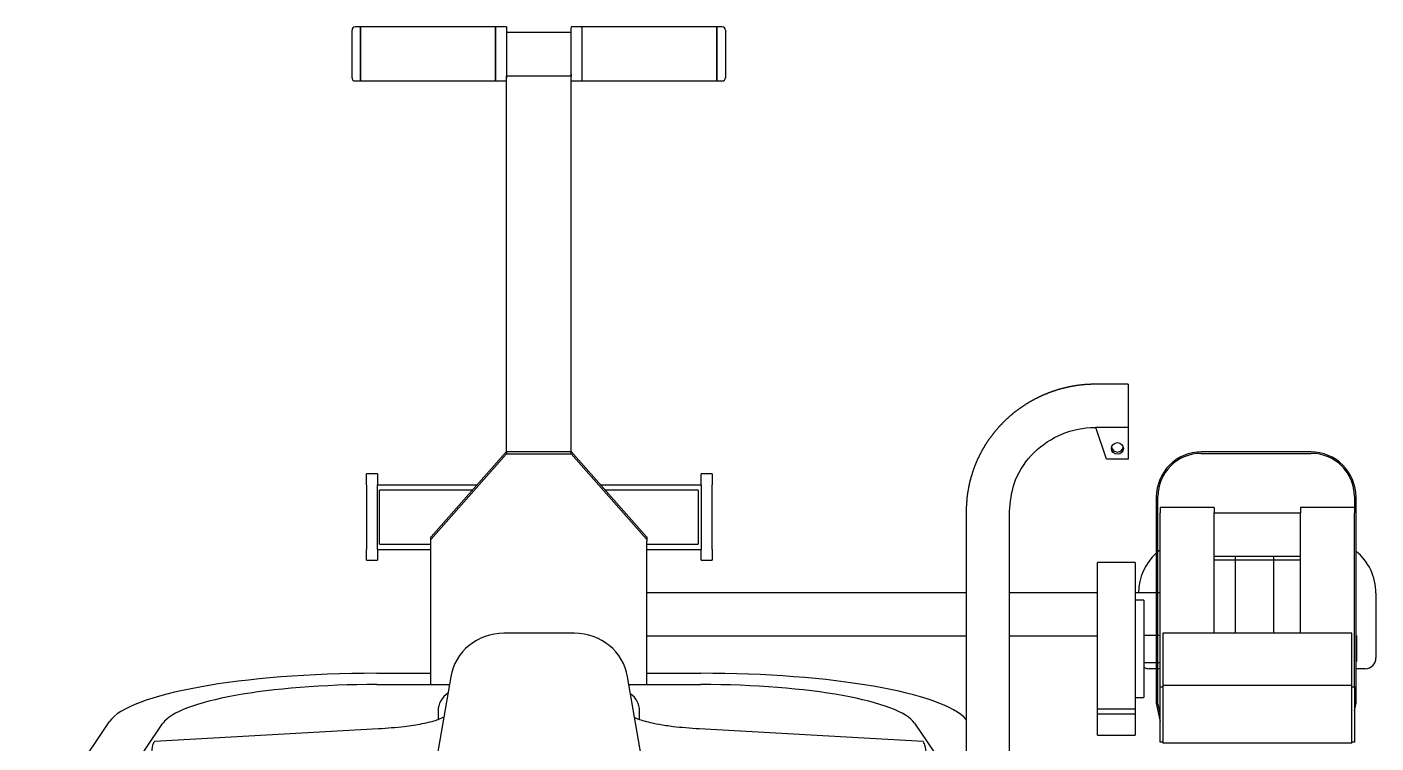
# Model space of a CAD drawing. Header units: millimetres. Extents: x -396 to 32754, y 354 to 22128.
# Drawn here: x 9980 to 11230, y 1508 to 2171 of the extents above; entities that cross this region are included whole.
import ezdxf

# ---------------------------------------------------------------- set-up
doc = ezdxf.new("R2010")
doc.units = ezdxf.units.MM
doc.layers.add('equipments', color=250, linetype='Continuous')
doc.layers.add('furniture', color=26, linetype='Continuous')

# ---------------------------------------------------------------- blocks, each defined once
blk = doc.blocks.new('Fit8')
at = {"layer": 'equipments'}
for p, q in [((-173.5, 1271.1), (-173.5, 1293.1)), ((-165.5, 1296.1), (-170.5, 1296.1)), ((-40.5, 1296.1), (-165.5, 1296.1)), ((-165.5, 1296.1), (-165.5, 1271.1)), ((-165.5, 1271.1), (-165.5, 1296.1)), ((-40.5, 1296.1), (-40.5, 1271.1)), ((-40.5, 1291.1), (-40.5, 1296.1)), ((-30.5, 1296.1), (-40.5, 1296.1)), ((-40.5, 1246.1), (-40.5, 1295.5)), ((-40.5, 1290.6), (-40.5, 1291.1)), ((-40.5, 1291.1), (-40.5, 1291.1)), ((-40.5, 1251.1), (-40.5, 1290.6)), ((-30.5, 1296.1), (-30.5, 1291.1)), ((-30.5, 1295.5), (-30.5, 1248.7)), ((-30.5, 1291.1), (-30.5, 1251.1)), ((29.5, 1291.1), (-30.5, 1291.1)), ((39.5, 1296.1), (29.5, 1296.1)), ((29.5, 1246.7), (29.5, 1295.5)), ((29.5, 1290.6), (29.5, 1291.1)), ((29.5, 1252.3), (29.5, 1290.6)), ((164.5, 1296.1), (39.5, 1296.1)), ((39.5, 1296.1), (39.5, 1295.5)), ((39.5, 1295.5), (39.5, 1246.1)), ((164.5, 1271.1), (164.5, 1296.1)), ((164.5, 1296.1), (164.5, 1271.1)), ((169.5, 1296.1), (164.5, 1296.1)), ((172.5, 1293.1), (172.5, 1271.1)), ((-173.5, 1249.1), (-173.5, 1271.1)), ((-165.5, 1271.1), (-165.5, 1246.1)), ((-165.5, 1246.1), (-165.5, 1271.1)), ((-40.5, 1271.1), (-40.5, 1246.1)), ((164.5, 1246.1), (164.5, 1271.1)), ((164.5, 1271.1), (164.5, 1246.1)), ((172.5, 1271.1), (172.5, 1249.1)), ((-40.5, 1251.1), (-40.5, 1251.1)), ((-30.5, 903), (-30.5, 1250.6)), ((29.5, 1250.6), (-30.5, 1250.6)), ((29.5, 1252.3), (29.5, 1250.6)), ((29.5, 1251.1), (29.5, 1251.4)), ((-170.5, 1246.1), (-165.5, 1246.1)), ((-165.5, 1246.1), (-40.5, 1246.1)), ((-40.5, 1246.1), (-30.5, 1246.1)), ((-30.5, 903), (-30.5, 1246.1)), ((29.5, 903), (29.5, 1246.7)), ((29.5, 1246.1), (29.5, 1246.1)), ((29.5, 1246.1), (39.5, 1246.1)), ((39.5, 1246.1), (164.5, 1246.1)), ((39.5, 1246.1), (39.5, 1246.1)), ((164.5, 1246.1), (169.5, 1246.1)), ((545.5, 965.2), (515.5, 965.2)), ((545.5, 965.2), (545.5, 964.8)), ((545.5, 964.8), (545.5, 925.2)), ((525.5, 895.9), (515.5, 925.2)), ((545.5, 925.2), (515.5, 925.2)), ((515.5, 925.2), (515.5, 925.2)), ((545.5, 925.2), (545.5, 895.9)), ((-100.3, 823.9), (-30.5, 903)), ((-30.5, 900.6), (-100.3, 821.6)), ((-30.5, 903), (-30.5, 900.6)), ((-30.5, 903), (29.5, 903)), ((-30.5, 900.6), (29.5, 900.6)), ((29.5, 903), (99.3, 823.9)), ((29.5, 900.6), (29.5, 903)), ((99.3, 821.6), (29.5, 900.6)), ((613, 901.1), (715, 901.1)), ((714.5, 902.6), (613.5, 902.6)), ((545.5, 895.9), (525.5, 895.9)), ((-150, 882.1), (-160, 882.1)), ((-160, 872.1), (-160, 882.1)), ((-150, 882.1), (-150, 872.1)), ((150, 872.1), (150, 882.1)), ((160, 882.1), (150, 882.1)), ((160, 882.1), (160, 872.1)), ((-160, 872.1), (-160, 812.1)), ((-150, 872.1), (-57.8, 872.1)), ((-150, 812.1), (-150, 872.1)), ((-62.2, 867.1), (-148, 867.1)), ((-148, 817.3), (-148, 867.1)), ((-148, 818.8), (-148, 865.6)), ((56.8, 872.1), (150, 872.1)), ((147, 867.1), (61.2, 867.1)), ((147, 867.1), (147, 817.3)), ((150, 872.1), (150, 812.1)), ((160, 812.1), (160, 872.1)), ((571.5, 860.6), (571.5, 669.9)), ((573, 670.1), (573, 861.1)), ((625, 851.1), (575, 851.1)), ((575, 851.1), (575, 846.2)), ((625, 851.1), (625, 846.2)), ((705, 851.1), (705, 846.2)), ((755, 851.1), (705, 851.1)), ((755, 861.1), (755, 851.1)), ((755, 851.1), (755, 846.2)), ((756.5, 669.9), (756.5, 860.6)), ((395.5, 847.4), (395.5, 588.2)), ((435.5, 588.2), (435.5, 847.4)), ((575, 684.9), (575, 846.2)), ((625, 734.7), (625, 846.2)), ((625, 846.1), (705, 846.1)), ((705, 734.7), (705, 846.2)), ((755, 684.9), (755, 846.2)), ((-148, 818.6), (-148, 818.8)), ((-148, 817.1), (-148, 817.3)), ((-148, 817.1), (-100.5, 817.1)), ((-100.5, 821.4), (-100.5, 823.7)), ((-100.5, 819.8), (-100.5, 821.4)), ((-100.5, 687.1), (-100.5, 819.8)), ((99.5, 823.7), (99.5, 821.4)), ((99.5, 821.4), (99.5, 819.8)), ((99.5, 687.1), (99.5, 819.8)), ((99.5, 817.1), (147, 817.1)), ((147, 817.3), (147, 817.1)), ((-160, 802.1), (-160, 812.1)), ((-160, 802.1), (-150, 802.1)), ((-150, 812.1), (-150, 802.1)), ((-150, 812.1), (-100.5, 812.1)), ((99.5, 812.1), (150, 812.1)), ((150, 802.1), (150, 812.1)), ((150, 802.1), (160, 802.1)), ((160, 812.1), (160, 802.1)), ((517, 664.5), (517, 800.1)), ((552, 800.1), (517, 800.1)), ((552, 800.1), (552, 664.5)), ((625, 806.1), (705, 806.1)), ((645, 802.1), (625, 802.1)), ((645, 802.2), (645, 806.1)), ((680, 802.2), (645, 802.2)), ((645, 734.7), (645, 802.2)), ((680, 806.1), (680, 802.2)), ((680, 802.2), (680, 734.7)), ((705, 802.1), (680, 802.1)), ((395.5, 772.1), (99.5, 772.1)), ((517, 772.1), (435.5, 772.1)), ((571.5, 772.1), (552, 772.1)), ((560, 765.1), (552, 765.1)), ((560, 765.1), (560, 675.1)), ((575, 772.1), (573, 772.1)), ((775, 771.7), (775, 711.7)), ((32.5, 734.6), (-32.8, 734.6)), ((99.5, 732.1), (395.5, 732.1)), ((435.5, 732.1), (517, 732.1)), ((571.5, 732.6), (560, 732.6)), ((575, 732.6), (573, 732.6)), ((577.5, 734.7), (577.5, 686.1)), ((752.5, 734.7), (577.5, 734.7)), ((752.5, 686.1), (752.5, 734.7)), ((757, 732.6), (756.5, 732.6)), ((757, 732.6), (757, 708.3)), ((560, 707.6), (571.5, 707.6)), ((571.5, 701.7), (565, 701.7)), ((573, 707.6), (575, 707.6)), ((575, 701.7), (573, 701.7)), ((756.5, 708.3), (757, 708.3)), ((765, 701.7), (756.5, 701.7)), ((-150.5, 697.5), (-100.5, 697.5)), ((-82.1, 694.3), (-115.4, 501.1)), ((115.2, 501.1), (81.8, 694.3)), ((99.5, 697.5), (149.5, 697.5)), ((-150.5, 687.1), (-100.5, 687.1)), ((-100.5, 687.1), (-83.3, 687.1)), ((83.1, 687.1), (99.5, 687.1)), ((99.5, 687.1), (149.5, 687.1)), ((552, 675.1), (560, 675.1)), ((575, 633.6), (575, 684.9)), ((575, 684.9), (577.5, 684.9)), ((752.5, 686.1), (577.5, 686.1)), ((577.5, 686.1), (577.5, 632.9)), ((752.5, 632.9), (752.5, 686.1)), ((752.5, 684.9), (755, 684.9)), ((755, 684.9), (755, 633.6)), ((-93.8, 662.6), (-93.8, 654.5)), ((92.8, 654.5), (92.8, 662.6)), ((517, 664.5), (552, 664.5)), ((517, 659.7), (517, 664.5)), ((552, 664.5), (552, 659.7)), ((571.5, 669.9), (575, 652.8)), ((575, 660.3), (573, 670.1)), ((755, 662.6), (756.5, 669.9)), ((-474.6, 539.5), (-398.1, 652.7)), ((-425.1, 538.1), (-348.6, 651.3)), ((347.6, 651.3), (424.1, 538.1)), ((552, 659.7), (517, 659.7)), ((517, 640.1), (517, 659.7)), ((552, 659.7), (552, 640.1)), ((-149, 645.9), (-356.4, 634.3)), ((355.4, 634.3), (148, 645.9)), ((517, 640.1), (552, 640.1)), ((577.5, 633.6), (575, 633.6)), ((752.5, 632.9), (577.5, 632.9)), ((752.5, 632.9), (577.5, 632.9)), ((577.5, 632.9), (577.5, 632.9)), ((755, 633.6), (752.5, 633.6)), ((752.5, 632.9), (752.5, 632.9))]:
    blk.add_line(p, q, dxfattribs=at)
for centre, radius, start, end in [((-170.5, 1293.1), 3, 90, 180), ((169.5, 1293.1), 3, 360, 90), ((-170.5, 1249.1), 3, 180, 270), ((169.5, 1249.1), 3, 270, 360), ((613.5, 860.6), 42, 90, 180), ((613, 861.1), 40, 90, 180), ((714.5, 860.6), 42, 360, 90), ((715, 861.1), 40, 360, 90), ((605, 771.7), 50, 132.0671, 179.5348), ((605, 771.7), 50, 126.8699, 129.7918), ((725, 771.7), 50, 360, 50.9499), ((565, 711.7), 10, 240, 270), ((765, 711.7), 10, 270, 360)]:
    blk.add_arc(centre, radius, start, end, dxfattribs=at)
for centre, major_axis, ratio, start_param, end_param in [((535.5, 905.7), (5.5, 0), 0.978148, 1.570796326794897, 7.853981633974484), ((535.5, 907.8), (5.5, 0), 0.978148, -2.947136, -0.194456), ((-32.8, 686.3), (50, 0), 0.965926, 1.570796, 2.976444), ((32.5, 686.3), (50, 0), 0.965926, 0.165149, 1.570796), ((-150.5, 645.5), (250, 0), 0.207912, 1.570796, 3.001966), ((149.5, 645.5), (250, 0), 0.207912, 0.180155, 1.570796), ((-150.5, 645.5), (200, 0), 0.207912, 1.570796, 3.001966), ((-73.8, 662.6), (20, 0), 0.978148, 2.148281, 3.141593), ((72.8, 662.6), (20, 0), 0.978148, 0, 0.941654), ((149.5, 645.5), (200, 0), 0.207912, 0.139626, 1.570796)]:
    blk.add_ellipse(centre, major_axis=major_axis, ratio=ratio, start_param=start_param, end_param=end_param, dxfattribs=at)
for points, knots in [([(515.5, 965.2), (515.2, 965.2), (514.7, 965.2), (513.9, 965.2), (513.2, 965.2), (512.4, 965.2), (511.7, 965.2), (510.9, 965.1), (510.2, 965.1), (509.4, 965.1), (508.6, 965), (507.9, 965), (507.1, 964.9), (506.4, 964.9), (505.6, 964.8), (504.9, 964.8), (504.1, 964.7), (503.4, 964.6), (502.6, 964.5), (501.9, 964.5), (501.1, 964.4), (500.4, 964.3), (499.6, 964.2), (498.9, 964.1), (498.1, 964), (497.4, 963.9), (496.6, 963.8), (495.9, 963.6), (495.1, 963.5), (494.4, 963.4), (493.6, 963.3), (492.9, 963.1), (492.1, 963), (491.4, 962.8), (490.6, 962.7), (489.9, 962.5), (489.2, 962.4), (488.4, 962.2), (487.7, 962), (487, 961.9), (486.2, 961.7), (485.5, 961.5), (484.8, 961.3), (484, 961.1), (483.3, 960.9), (482.6, 960.7), (481.8, 960.5), (481.1, 960.3), (480.4, 960.1), (479.7, 959.9), (478.9, 959.6), (478.2, 959.4), (477.5, 959.2), (476.8, 958.9), (476.1, 958.7), (475.4, 958.5), (474.6, 958.2), (473.9, 957.9), (473.2, 957.7), (472.5, 957.4), (471.8, 957.2), (471.1, 956.9), (470.4, 956.6), (469.7, 956.3), (469, 956), (468.3, 955.7), (467.6, 955.5), (466.9, 955.2), (466.2, 954.9), (465.5, 954.5), (464.8, 954.2), (464.2, 953.9), (463.5, 953.6), (462.8, 953.3), (462.1, 952.9), (461.4, 952.6), (460.8, 952.3), (460.1, 951.9), (459.4, 951.6), (458.8, 951.2), (458.1, 950.9), (457.4, 950.5), (456.8, 950.2), (456.1, 949.8), (455.5, 949.4), (454.8, 949.1), (454.2, 948.7), (453.5, 948.3), (452.9, 947.9), (452.2, 947.5), (451.6, 947.1), (450.9, 946.8), (450.3, 946.4), (449.7, 945.9), (449, 945.5), (448.4, 945.1), (447.8, 944.7), (447.2, 944.3), (446.6, 943.9), (445.9, 943.4), (445.3, 943), (444.7, 942.6), (444.1, 942.1), (443.5, 941.7), (442.9, 941.2), (442.3, 940.8), (441.7, 940.3), (441.1, 939.9), (440.5, 939.4), (439.9, 939), (439.3, 938.5), (438.7, 938), (438.2, 937.5), (437.6, 937.1), (437, 936.6), (436.4, 936.1), (435.9, 935.6), (435.3, 935.1), (434.7, 934.6), (434.2, 934.1), (433.6, 933.6), (433.1, 933.1), (432.5, 932.6), (432, 932.1), (431.4, 931.5), (430.9, 931), (430.4, 930.5), (429.8, 930), (429.3, 929.4), (428.8, 928.9), (428.3, 928.3), (427.7, 927.8), (427.2, 927.3), (426.7, 926.7), (426.2, 926.2), (425.7, 925.6), (425.2, 925), (424.7, 924.5), (424.2, 923.9), (423.7, 923.4), (423.2, 922.8), (422.7, 922.2), (422.3, 921.6), (421.8, 921.1), (421.3, 920.5), (420.9, 919.9), (420.4, 919.3), (419.9, 918.7), (419.5, 918.1), (419, 917.5), (418.6, 916.9), (418.1, 916.3), (417.7, 915.7), (417.3, 915.1), (416.8, 914.5), (416.4, 913.9), (416, 913.3), (415.6, 912.7), (415.1, 912.1), (414.7, 911.4), (414.3, 910.8), (413.9, 910.2), (413.5, 909.6), (413.1, 908.9), (412.7, 908.3), (412.3, 907.7), (411.9, 907), (411.6, 906.4), (411.2, 905.7), (410.8, 905.1), (410.4, 904.4), (410.1, 903.8), (409.7, 903.1), (409.4, 902.5), (409, 901.8), (408.7, 901.1), (408.3, 900.5), (408, 899.8), (407.6, 899.2), (407.3, 898.5), (407, 897.8), (406.7, 897.1), (406.3, 896.5), (406, 895.8), (405.7, 895.1), (405.4, 894.4), (405.1, 893.7), (404.8, 893), (404.5, 892.4), (404.2, 891.7), (404, 891), (403.7, 890.3), (403.4, 889.6), (403.1, 888.9), (402.9, 888.2), (402.6, 887.5), (402.4, 886.8), (402.1, 886.1), (401.9, 885.4), (401.6, 884.7), (401.4, 884), (401.1, 883.3), (400.9, 882.6), (400.7, 881.9), (400.5, 881.1), (400.3, 880.4), (400.1, 879.7), (399.8, 879), (399.6, 878.3), (399.5, 877.6), (399.3, 876.9), (399.1, 876.1), (398.9, 875.4), (398.7, 874.7), (398.5, 874), (398.4, 873.2), (398.2, 872.5), (398.1, 871.8), (397.9, 871.1), (397.7, 870.3), (397.6, 869.6), (397.5, 868.9), (397.3, 868.1), (397.2, 867.4), (397.1, 866.7), (396.9, 865.9), (396.8, 865.2), (396.7, 864.5), (396.6, 863.7), (396.5, 863), (396.4, 862.3), (396.3, 861.5), (396.2, 860.8), (396.1, 860.1), (396.1, 859.3), (396, 858.6), (395.9, 857.8), (395.9, 857.1), (395.8, 856.3), (395.7, 855.6), (395.7, 854.9), (395.6, 854.1), (395.6, 853.4), (395.6, 852.6), (395.5, 851.9), (395.5, 851.1), (395.5, 850.4), (395.5, 849.6), (395.5, 848.9), (395.5, 848.2), (395.5, 847.7), (395.5, 847.4)], [0, 0, 0, 0, 0.756745, 1.5135, 2.270249, 3.026986, 3.783713, 4.540431, 5.297147, 6.053865, 6.810593, 7.567336, 8.324103, 9.080899, 9.837732, 10.594609, 11.351537, 12.108524, 12.865577, 13.622702, 14.379908, 15.137202, 15.894591, 16.652083, 17.409685, 18.167405, 18.925231, 19.682982, 20.440613, 21.198132, 21.955547, 22.712865, 23.470093, 24.227239, 24.98431, 25.741314, 26.498257, 27.255149, 28.011994, 28.768802, 29.52558, 30.282334, 31.039072, 31.795802, 32.55253, 33.309264, 34.066012, 34.82278, 35.579577, 36.336409, 37.093284, 37.850209, 38.607191, 39.364239, 40.121359, 40.878559, 41.635846, 42.393228, 43.150713, 43.908307, 44.666019, 45.423836, 46.181506, 46.938954, 47.696189, 48.453219, 49.210051, 49.966694, 50.723154, 51.47944, 52.235559, 52.991518, 53.747326, 54.50299, 55.258517, 56.013914, 56.76919, 57.524351, 58.279405, 59.034359, 59.789221, 60.543998, 61.298697, 62.053325, 62.807891, 63.5624, 64.31686, 65.071279, 65.825663, 66.580021, 67.334358, 68.088683, 68.843003, 69.597324, 70.351655, 71.106002, 71.860372, 72.614773, 73.369213, 74.123697, 74.878235, 75.632832, 76.387497, 77.142237, 77.897058, 78.65197, 79.406978, 80.16209, 80.917315, 81.672659, 82.42813, 83.183736, 83.939484, 84.695382, 85.451437, 86.207658, 86.964052, 87.720628, 88.477392, 89.234353, 89.991519, 90.748898, 91.506498, 92.264264, 93.021852, 93.779217, 94.536367, 95.29331, 96.050055, 96.806608, 97.562978, 98.319172, 99.075198, 99.831064, 100.586778, 101.342347, 102.097778, 102.85308, 103.60826, 104.363326, 105.118284, 105.873143, 106.62791, 107.382592, 108.137196, 108.891732, 109.646204, 110.400622, 111.154992, 111.909322, 112.663619, 113.417891, 114.172144, 114.926387, 115.680626, 116.43487, 117.189125, 117.943399, 118.697699, 119.452033, 120.206407, 120.960831, 121.71531, 122.469853, 123.224467, 123.979159, 124.733937, 125.488809, 126.243783, 126.998865, 127.754064, 128.509387, 129.264842, 130.020436, 130.776179, 131.532076, 132.288137, 133.04437, 133.800781, 134.55738, 135.314174, 136.071171, 136.828381, 137.58581, 138.343467, 139.101153, 139.858609, 140.615841, 141.372859, 142.129669, 142.886281, 143.642702, 144.39894, 145.155003, 145.9109, 146.666637, 147.422223, 148.177665, 148.932972, 149.688151, 150.44321, 151.198156, 151.952997, 152.707741, 153.462396, 154.216968, 154.971466, 155.725898, 156.480269, 157.23459, 157.988865, 158.743105, 159.497315, 160.251503, 161.005677, 161.759844, 162.514013, 163.268189, 164.022382, 164.776598, 165.530844, 166.28513, 167.039461, 167.793846, 168.548292, 169.302806, 170.057397, 170.812072, 171.566838, 172.321704, 173.076677, 173.831764, 174.586973, 175.342313, 176.097791, 176.853414, 177.609191, 178.36513, 179.121237, 179.877522, 180.633991, 181.390653, 182.147516, 182.904586, 183.661871, 184.419379, 185.17706, 185.934561, 186.691814, 187.448813, 188.205543, 188.205543, 188.205543, 188.205543]), ([(435.5, 847.4), (436.3, 856.1), (438.2, 874.9), (454.3, 900.5), (479.5, 919.2), (501.9, 925), (513.8, 925.2), (515.5, 925.2)], [0, 0, 0, 0, 26.811588, 58.254989, 89.489932, 120.445773, 125.367735, 125.367735, 125.367735, 125.367735]), ([(515.5, 925.2), (515.5, 925.2), (515.5, 925.2), (515.5, 925.2), (515.5, 925.2)], [0, 0, 0, 0, 0.4337648, 0.8672987, 0.8672987, 0.8672987, 0.8672987]), ([(-100.5, 823.7), (-100.5, 823.7), (-100.4, 823.8), (-100.3, 823.9), (-100.3, 823.9)], [0, 0, 0, 0, 0.1686424, 0.3373067, 0.3373067, 0.3373067, 0.3373067]), ([(-100.5, 821.4), (-100.5, 821.4), (-100.4, 821.5), (-100.3, 821.5), (-100.3, 821.6)], [0, 0, 0, 0, 0.1687029, 0.3375252, 0.3375252, 0.3375252, 0.3375252]), ([(99.3, 823.9), (99.3, 823.9), (99.4, 823.8), (99.5, 823.7), (99.5, 823.7)], [0, 0, 0, 0, 0.1686643, 0.3373067, 0.3373067, 0.3373067, 0.3373067]), ([(99.3, 821.6), (99.3, 821.5), (99.4, 821.5), (99.5, 821.4), (99.5, 821.4)], [0, 0, 0, 0, 0.1688224, 0.3375252, 0.3375252, 0.3375252, 0.3375252]), ([(-89.4, 656.5), (-89.4, 656.5), (-89.6, 656.4), (-90.6, 655.8), (-93.8, 654.4), (-99.7, 652.5), (-109.8, 650.2), (-125.9, 647.6), (-140.8, 646.5), (-149, 645.9)], [0, 0, 0, 0, 1.756637, 10.113568, 20.473099, 33.106763, 47.757958, 69.108299, 95.097962, 95.097962, 95.097962, 95.097962]), ([(148, 645.9), (139.7, 646.5), (126.3, 647.5), (111, 649.9), (101.1, 651.9), (94.4, 653.9), (90.4, 655.4), (88.6, 656.3), (88.5, 656.4), (88.4, 656.5)], [0, 0, 0, 0, 26.302804, 42.830114, 57.877639, 70.828735, 81.544182, 90.453162, 96.205016, 96.205016, 96.205016, 96.205016]), ([(-356.4, 634.3), (-357, 633.6), (-358.2, 632.2), (-359.7, 622.1), (-360, 613.9), (-360.1, 609.8)], [0, 0, 0, 0, 12.747743, 25.11355, 36.944512, 36.944512, 36.944512, 36.944512]), ([(359.1, 609.8), (359, 613.9), (358.7, 622.1), (357.2, 632.2), (356, 633.6), (355.4, 634.3)], [0, 0, 0, 0, 11.830962, 24.196769, 36.944512, 36.944512, 36.944512, 36.944512])]:
    blk.add_open_spline(points, degree=3, knots=knots, dxfattribs=at)

msp = doc.modelspace()

# ---------------------------------------------------------------- block references
at = {"layer": 'furniture'}
msp.add_blockref('Fit8', (10454.7, 875.2), dxfattribs=at)

doc.saveas('drawing.dxf')
